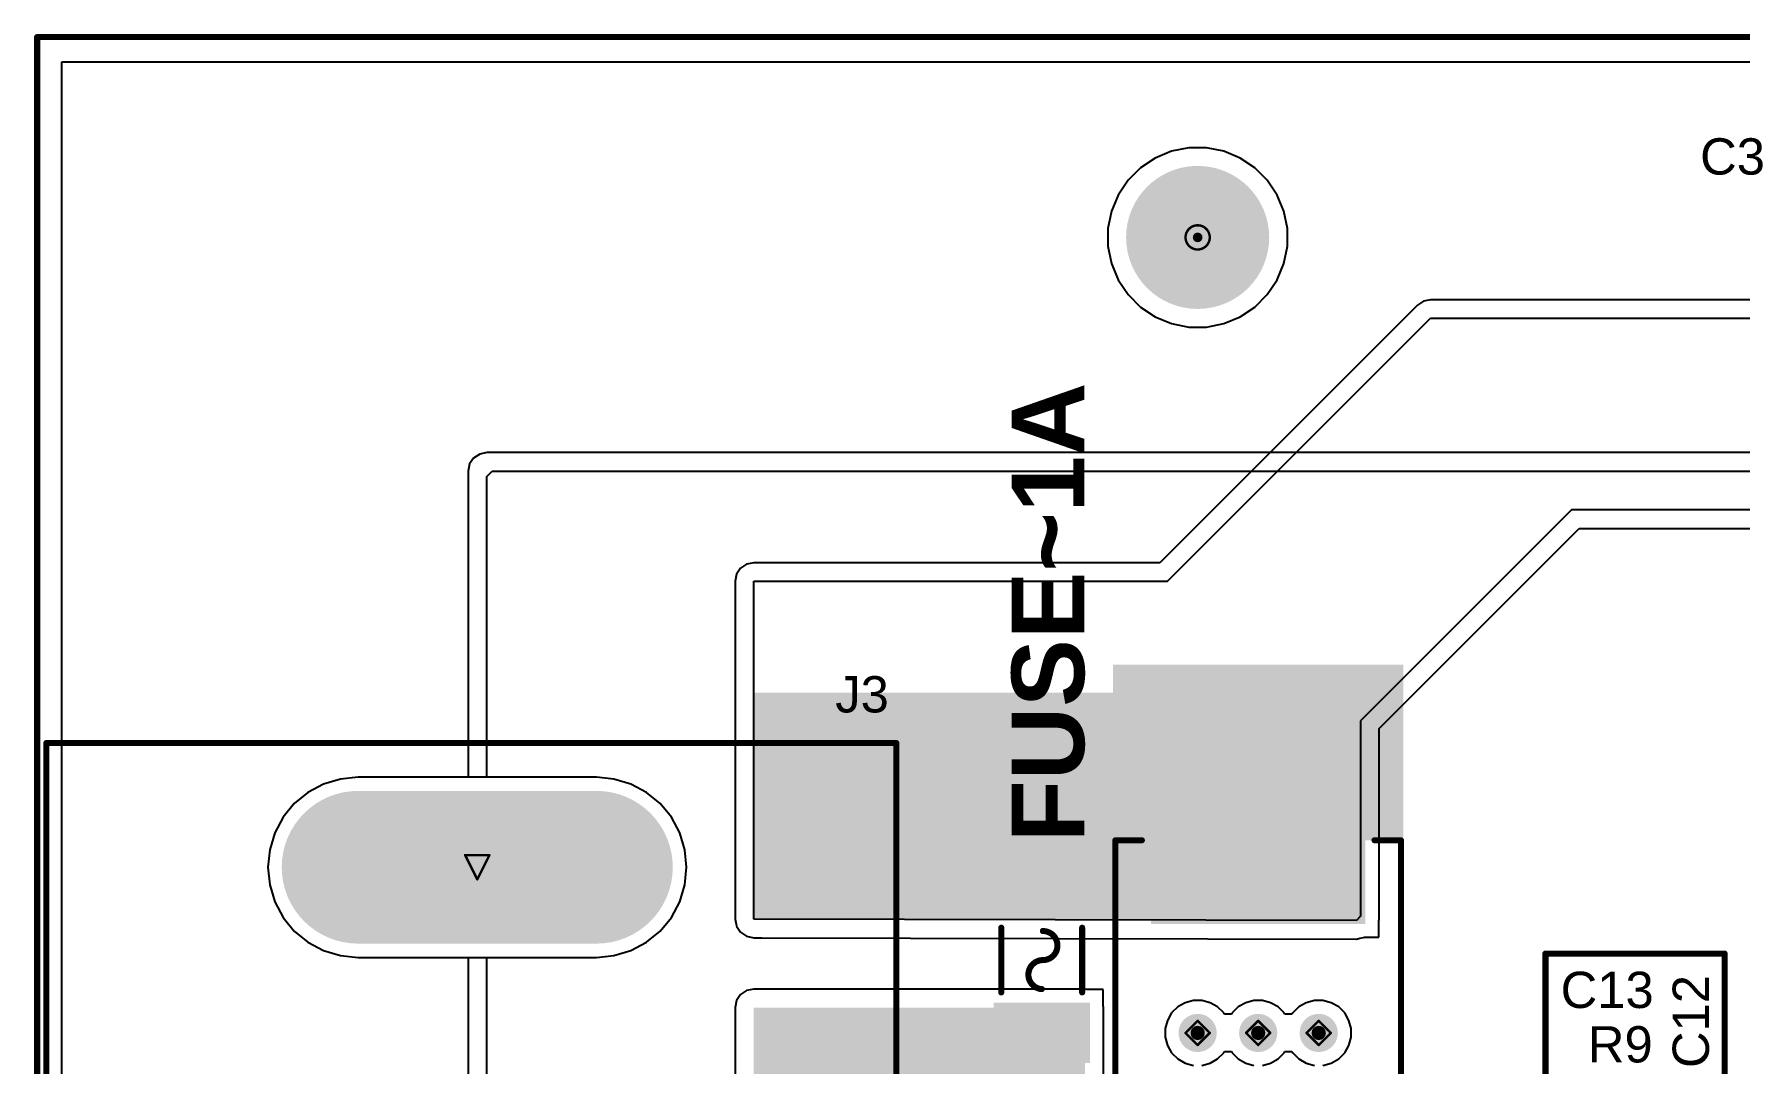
# Model space of a CAD drawing. Header units: inches. Extents: x -17.5 to 14.7, y -6.2 to 5.9.
# Drawn here: x -0.961 to 0.448, y 2.75 to 3.601 of the extents above; entities that cross this region are included whole.
import ezdxf

# ---------------------------------------------------------------- set-up
doc = ezdxf.new("R2010")
doc.units = ezdxf.units.IN
doc.header["$MEASUREMENT"] = 0
for name, color, linetype in [('Board Outline', 216, 'Continuous'), ('Bottom Layer', 5, 'Continuous'), ('Bottom Solder', 6, 'Continuous'), ('Drill Drawing', 1, 'Continuous'), ('Ground Layer', 76, 'Continuous'), ('Multi-Layer', 9, 'Continuous'), ('Pad Holes', 156, 'Continuous'), ('Power Layer', 16, 'Continuous'), ('Top Layer', 1, 'Continuous'), ('Top Overlay', 2, 'Continuous'), ('Top Paste', 8, 'Continuous'), ('Top Solder', 216, 'Continuous'), ('Via Holes', 16, 'Continuous')]:
    doc.layers.add(name, color=color, linetype=linetype)
doc.styles.add('Arial', font='', dxfattribs={"height": 0.2})
doc.styles.add('Arial_Bold', font='', dxfattribs={"height": 0.2})
doc.styles.get('Arial').set_extended_font_data('Arial')
doc.styles.get('Arial_Bold').set_extended_font_data('Arial', bold=True)

# ---------------------------------------------------------------- blocks, each defined once
blk = doc.blocks.new('F____1206__3216_M_______1')
at = {"layer": 'Top Layer'}
for points in [[(-0.081, 0.0358), (-0.0393, 0.0358), (-0.0393, -0.0358), (-0.081, -0.0358)], [(0.0393, 0.0358), (0.081, 0.0358), (0.081, -0.0358), (0.0393, -0.0358)]]:
    blk.add_hatch(color=1, dxfattribs=at).paths.add_polyline_path(points)
at = {"layer": 'Top Paste'}
for points in [[(-0.081, 0.0358), (-0.0393, 0.0358), (-0.0393, -0.0358), (-0.081, -0.0358)], [(0.0393, 0.0358), (0.081, 0.0358), (0.081, -0.0358), (0.0393, -0.0358)]]:
    blk.add_hatch(color=8, dxfattribs=at).paths.add_polyline_path(points)
at = {"layer": 'Top Solder'}
for points in [[(-0.085, 0.0398), (-0.0353, 0.0398), (-0.0353, -0.0398), (-0.085, -0.0398)], [(0.0353, 0.0398), (0.085, 0.0398), (0.085, -0.0398), (0.0353, -0.0398)]]:
    blk.add_hatch(color=216, dxfattribs=at).paths.add_polyline_path(points)
at = {"layer": 'Top Overlay'}
for points in [[(-0.0268, 0.0334, 0.005, 0.005, 0), (0.0268, 0.0334, 0.005, 0.005, 0)], [(-0.024, -0.0001, 0.005, 0.005, -0.962331), (0, -0.001, 0.005, 0.005, 0)], [(0.024, -0.001, 0.005, 0.005, -1), (0, -0.001, 0.005, 0.005, 0)], [(-0.0268, -0.0334, 0.005, 0.005, 0), (0.0268, -0.0334, 0.005, 0.005, 0)]]:
    blk.add_lwpolyline(points, format="xyseb", dxfattribs=at)
for points in [[(-0.028, 0.0334, 0.0025, 0.0025, 1), (-0.0255, 0.0334, 0.0025, 0.0025, 1)], [(0.0255, 0.0334, 0.0025, 0.0025, 1), (0.028, 0.0334, 0.0025, 0.0025, 1)], [(-0.0252, -0.0001, 0.0025, 0.0025, 1), (-0.0227, -0.0001, 0.0025, 0.0025, 1)], [(-0.0013, -0.001, 0.0025, 0.0025, 1), (0.0013, -0.001, 0.0025, 0.0025, 1)], [(-0.0013, -0.001, 0.0025, 0.0025, 1), (0.0013, -0.001, 0.0025, 0.0025, 1)], [(0.0227, -0.001, 0.0025, 0.0025, 1), (0.0253, -0.001, 0.0025, 0.0025, 1)], [(-0.028, -0.0334, 0.0025, 0.0025, 1), (-0.0255, -0.0334, 0.0025, 0.0025, 1)], [(0.0255, -0.0334, 0.0025, 0.0025, 1), (0.028, -0.0334, 0.0025, 0.0025, 1)]]:
    blk.add_lwpolyline(points, format="xyseb", close=True, dxfattribs=at)
blk = doc.blocks.new('DJ7391_1_5_2_8_10_144')
at = {"layer": 'Bottom Layer'}
h = blk.add_hatch(color=5, dxfattribs=at)
edge = h.paths.add_edge_path()
edge.add_arc((-1.1954, -0.2165), 0.0591, 180, 360)
edge.add_line((-1.1363, -0.2165), (-1.1363, -0.0197))
edge.add_arc((-1.1954, -0.0197), 0.0591, 0, 180)
edge.add_line((-1.2544, -0.0197), (-1.2544, -0.2165))
at = {"layer": 'Bottom Solder'}
h = blk.add_hatch(color=6, dxfattribs=at)
edge = h.paths.add_edge_path()
edge.add_arc((-1.1954, -0.2165), 0.0631, 180, 360)
edge.add_line((-1.1323, -0.2165), (-1.1323, -0.0197))
edge.add_arc((-1.1954, -0.0197), 0.0631, 0, 180)
edge.add_line((-1.2584, -0.0197), (-1.2584, -0.2165))
at = {"layer": 'Ground Layer'}
h = blk.add_hatch(color=76, dxfattribs=at)
edge = h.paths.add_edge_path()
edge.add_arc((-1.1954, -0.2165), 0.0591, 180, 360)
edge.add_line((-1.1363, -0.2165), (-1.1363, -0.0197))
edge.add_arc((-1.1954, -0.0197), 0.0591, 0, 180)
edge.add_line((-1.2544, -0.0197), (-1.2544, -0.2165))
at = {"layer": 'Multi-Layer'}
h = blk.add_hatch(color=9, dxfattribs=at)
edge = h.paths.add_edge_path()
edge.add_arc((-1.1954, -0.2165), 0.0591, 180, 360)
edge.add_line((-1.1363, -0.2165), (-1.1363, -0.0197))
edge.add_arc((-1.1954, -0.0197), 0.0591, 0, 180)
edge.add_line((-1.2544, -0.0197), (-1.2544, -0.2165))
at = {"layer": 'Pad Holes'}
h = blk.add_hatch(color=7, dxfattribs=at)
edge = h.paths.add_edge_path()
edge.add_arc((-1.1954, -0.2144), 0.0297, 180, 360)
edge.add_line((-1.1656, -0.2144), (-1.1656, -0.0219))
edge.add_arc((-1.1954, -0.0219), 0.0297, 0, 180)
edge.add_line((-1.2251, -0.0219), (-1.2251, -0.2144))
at = {"layer": 'Power Layer'}
h = blk.add_hatch(color=16, dxfattribs=at)
edge = h.paths.add_edge_path()
edge.add_arc((-1.1954, -0.2165), 0.0591, 180, 360)
edge.add_line((-1.1363, -0.2165), (-1.1363, -0.0197))
edge.add_arc((-1.1954, -0.0197), 0.0591, 0, 180)
edge.add_line((-1.2544, -0.0197), (-1.2544, -0.2165))
at = {"layer": 'Top Layer'}
h = blk.add_hatch(color=1, dxfattribs=at)
edge = h.paths.add_edge_path()
edge.add_arc((-1.1954, -0.2165), 0.0591, 180, 360)
edge.add_line((-1.1363, -0.2165), (-1.1363, -0.0197))
edge.add_arc((-1.1954, -0.0197), 0.0591, 0, 180)
edge.add_line((-1.2544, -0.0197), (-1.2544, -0.2165))
at = {"layer": 'Top Solder'}
h = blk.add_hatch(color=216, dxfattribs=at)
edge = h.paths.add_edge_path()
edge.add_arc((-1.1954, -0.2165), 0.0631, 180, 360)
edge.add_line((-1.1323, -0.2165), (-1.1323, -0.0197))
edge.add_arc((-1.1954, -0.0197), 0.0631, 0, 180)
edge.add_line((-1.2584, -0.0197), (-1.2584, -0.2165))
at = {"layer": 'Top Overlay'}
for points in [[(-1.298, -0.474, 0.005, 0.005, 0), (-1.298, 0.228, 0.005, 0.005, 0)], [(-0.983, 0.228, 0.005, 0.005, 0), (-1.298, 0.228, 0.005, 0.005, 0)], [(1.313, -0.474, 0.005, 0.005, 0), (-1.298, -0.474, 0.005, 0.005, 0)]]:
    blk.add_lwpolyline(points, format="xyseb", dxfattribs=at)
for points in [[(-1.2993, 0.228, 0.0025, 0.0025, 1), (-1.2968, 0.228, 0.0025, 0.0025, 1)], [(-1.2993, 0.228, 0.0025, 0.0025, 1), (-1.2968, 0.228, 0.0025, 0.0025, 1)], [(-1.2993, -0.474, 0.0025, 0.0025, 1), (-1.2968, -0.474, 0.0025, 0.0025, 1)], [(-1.2993, -0.474, 0.0025, 0.0025, 1), (-1.2968, -0.474, 0.0025, 0.0025, 1)]]:
    blk.add_lwpolyline(points, format="xyseb", close=True, dxfattribs=at)
blk = doc.blocks.new('SMC_161')
at = {"layer": 'Top Layer'}
for points in [[(-0.2362, 0.0846), (-0.0748, 0.0846), (-0.0748, -0.0846), (-0.2362, -0.0846)], [(0.0748, 0.0846), (0.2362, 0.0846), (0.2362, -0.0846), (0.0748, -0.0846)]]:
    blk.add_hatch(color=1, dxfattribs=at).paths.add_polyline_path(points)
at = {"layer": 'Top Overlay'}
for points in [[(-0.285, 0.088), (-0.14, 0.088), (-0.14, 0.12), (-0.285, 0.12)], [(-0.285, -0.089), (-0.24, -0.089), (-0.24, 0.089), (-0.285, 0.089)], [(-0.285, -0.12), (-0.14, -0.12), (-0.14, -0.088), (-0.285, -0.088)]]:
    blk.add_hatch(color=2, dxfattribs=at).paths.add_polyline_path(points)
at = {"layer": 'Top Paste'}
for points in [[(-0.2362, 0.0846), (-0.0748, 0.0846), (-0.0748, -0.0846), (-0.2362, -0.0846)], [(0.0748, 0.0846), (0.2362, 0.0846), (0.2362, -0.0846), (0.0748, -0.0846)]]:
    blk.add_hatch(color=8, dxfattribs=at).paths.add_polyline_path(points)
at = {"layer": 'Top Solder'}
for points in [[(-0.2402, 0.0886), (-0.0708, 0.0886), (-0.0708, -0.0886), (-0.2402, -0.0886)], [(0.0708, 0.0886), (0.2402, 0.0886), (0.2402, -0.0886), (0.0708, -0.0886)]]:
    blk.add_hatch(color=216, dxfattribs=at).paths.add_polyline_path(points)
at = {"layer": 'Top Overlay'}
for points in [[(0.141, 0.118, 0.005, 0.005, 0), (-0.14, 0.118, 0.005, 0.005, 0)], [(-0.14, 0.096, 0.005, 0.005, 0), (-0.14, 0.118, 0.005, 0.005, 0)], [(0.141, 0.096, 0.005, 0.005, 0), (0.141, 0.118, 0.005, 0.005, 0)], [(-0.14, -0.118, 0.005, 0.005, 0), (-0.14, -0.096, 0.005, 0.005, 0)], [(0.141, -0.118, 0.005, 0.005, 0), (0.141, -0.096, 0.005, 0.005, 0)], [(0.141, -0.118, 0.005, 0.005, 0), (-0.14, -0.118, 0.005, 0.005, 0)]]:
    blk.add_lwpolyline(points, format="xyseb", dxfattribs=at)
for points in [[(-0.1412, 0.118, 0.0025, 0.0025, 1), (-0.1388, 0.118, 0.0025, 0.0025, 1)], [(-0.1412, 0.118, 0.0025, 0.0025, 1), (-0.1388, 0.118, 0.0025, 0.0025, 1)], [(0.1398, 0.118, 0.0025, 0.0025, 1), (0.1422, 0.118, 0.0025, 0.0025, 1)], [(0.1398, 0.118, 0.0025, 0.0025, 1), (0.1422, 0.118, 0.0025, 0.0025, 1)], [(-0.1412, 0.096, 0.0025, 0.0025, 1), (-0.1388, 0.096, 0.0025, 0.0025, 1)], [(0.1398, 0.096, 0.0025, 0.0025, 1), (0.1422, 0.096, 0.0025, 0.0025, 1)], [(-0.1412, -0.096, 0.0025, 0.0025, 1), (-0.1388, -0.096, 0.0025, 0.0025, 1)], [(0.1398, -0.096, 0.0025, 0.0025, 1), (0.1422, -0.096, 0.0025, 0.0025, 1)], [(-0.1412, -0.118, 0.0025, 0.0025, 1), (-0.1388, -0.118, 0.0025, 0.0025, 1)], [(-0.1412, -0.118, 0.0025, 0.0025, 1), (-0.1388, -0.118, 0.0025, 0.0025, 1)], [(0.1398, -0.118, 0.0025, 0.0025, 1), (0.1422, -0.118, 0.0025, 0.0025, 1)], [(0.1398, -0.118, 0.0025, 0.0025, 1), (0.1422, -0.118, 0.0025, 0.0025, 1)]]:
    blk.add_lwpolyline(points, format="xyseb", close=True, dxfattribs=at)

msp = doc.modelspace()

# ---------------------------------------------------------------- hatches: boundary and pattern name
at = {"layer": 'Bottom Layer'}
h = msp.add_hatch(color=5, dxfattribs=at)
edge = h.paths.add_edge_path()
edge.add_arc((0, 2.7758), 0.0118, 0, 360)
h = msp.add_hatch(color=5, dxfattribs=at)
edge = h.paths.add_edge_path()
edge.add_arc((0.05, 2.7758), 0.0118, 0, 360)
h = msp.add_hatch(color=5, dxfattribs=at)
edge = h.paths.add_edge_path()
edge.add_arc((0.1, 2.7758), 0.0118, 0, 360)
at = {"layer": 'Bottom Solder'}
h = msp.add_hatch(color=6, dxfattribs=at)
edge = h.paths.add_edge_path()
edge.add_arc((0, 3.4331), 0.004, 0, 360)
h = msp.add_hatch(color=6, dxfattribs=at)
edge = h.paths.add_edge_path()
edge.add_arc((0, 2.7758), 0.0158, 0, 360)
h = msp.add_hatch(color=6, dxfattribs=at)
edge = h.paths.add_edge_path()
edge.add_arc((0.05, 2.7758), 0.0158, 0, 360)
h = msp.add_hatch(color=6, dxfattribs=at)
edge = h.paths.add_edge_path()
edge.add_arc((0.1, 2.7758), 0.0158, 0, 360)
at = {"layer": 'Ground Layer'}
h = msp.add_hatch(color=76, dxfattribs=at)
edge = h.paths.add_edge_path()
edge.add_arc((0, 2.7758), 0.0118, 0, 360)
h = msp.add_hatch(color=76, dxfattribs=at)
edge = h.paths.add_edge_path()
edge.add_arc((0.05, 2.7758), 0.0118, 0, 360)
h = msp.add_hatch(color=76, dxfattribs=at)
edge = h.paths.add_edge_path()
edge.add_arc((0.1, 2.7758), 0.0118, 0, 360)
at = {"layer": 'Pad Holes'}
h = msp.add_hatch(color=7, dxfattribs=at)
edge = h.paths.add_edge_path()
edge.add_arc((0, 3.4331), 0.0591, 0, 360)
at = {"layer": 'Power Layer'}
h = msp.add_hatch(color=16, dxfattribs=at)
edge = h.paths.add_edge_path()
edge.add_arc((0, 2.7758), 0.0118, 0, 360)
h = msp.add_hatch(color=16, dxfattribs=at)
edge = h.paths.add_edge_path()
edge.add_arc((0.05, 2.7758), 0.0118, 0, 360)
h = msp.add_hatch(color=16, dxfattribs=at)
edge = h.paths.add_edge_path()
edge.add_arc((0.1, 2.7758), 0.0118, 0, 360)
at = {"layer": 'Top Layer'}
for points in [[(-0.3667, 2.8698), (0.1346, 2.8698), (0.1346, 3.057), (-0.3667, 3.057)], [(-0.3667, 2.5588), (-0.093, 2.5588), (-0.093, 2.7967), (-0.3667, 2.7967)], [(-0.3667, 2.3495), (-0.093, 2.3495), (-0.093, 2.7967), (-0.3667, 2.7967)]]:
    msp.add_hatch(color=1, dxfattribs=at).paths.add_polyline_path(points)
h = msp.add_hatch(color=1, dxfattribs=at)
edge = h.paths.add_edge_path()
edge.add_arc((0, 2.7758), 0.0118, 0, 360)
h = msp.add_hatch(color=1, dxfattribs=at)
edge = h.paths.add_edge_path()
edge.add_arc((0.05, 2.7758), 0.0118, 0, 360)
h = msp.add_hatch(color=1, dxfattribs=at)
edge = h.paths.add_edge_path()
edge.add_arc((0.1, 2.7758), 0.0118, 0, 360)
at = {"layer": 'Top Solder'}
h = msp.add_hatch(color=216, dxfattribs=at)
edge = h.paths.add_edge_path()
edge.add_arc((0, 3.4331), 0.004, 0, 360)
h = msp.add_hatch(color=216, dxfattribs=at)
edge = h.paths.add_edge_path()
edge.add_arc((0, 2.7758), 0.0158, 0, 360)
h = msp.add_hatch(color=216, dxfattribs=at)
edge = h.paths.add_edge_path()
edge.add_arc((0.05, 2.7758), 0.0158, 0, 360)
h = msp.add_hatch(color=216, dxfattribs=at)
edge = h.paths.add_edge_path()
edge.add_arc((0.1, 2.7758), 0.0158, 0, 360)
at = {"layer": 'Via Holes'}
h = msp.add_hatch(color=7, dxfattribs=at)
edge = h.paths.add_edge_path()
edge.add_arc((0, 2.7758), 0.00591, 0, 360)
h = msp.add_hatch(color=7, dxfattribs=at)
edge = h.paths.add_edge_path()
edge.add_arc((0.05, 2.7758), 0.00591, 0, 360)
h = msp.add_hatch(color=7, dxfattribs=at)
edge = h.paths.add_edge_path()
edge.add_arc((0.1, 2.7758), 0.00591, 0, 360)

# ---------------------------------------------------------------- linework, layer by layer
at = {"layer": 'Board Outline'}
for points in [[(-0.9585, 3.5986, 0.005, 0.005, 0), (3.569, 3.5986, 0.005, 0.005, 0)], [(-0.9585, -0.181, 0.005, 0.005, 0), (-0.9585, 3.5986, 0.005, 0.005, 0)]]:
    msp.add_lwpolyline(points, format="xyseb", dxfattribs=at)
msp.add_lwpolyline([(-0.9598, 3.5986, 0.0025, 0.0025, 1), (-0.9573, 3.5986, 0.0025, 0.0025, 1)], format="xyseb", close=True, dxfattribs=at)
msp.add_lwpolyline([(-0.9598, 3.5986, 0.0025, 0.0025, 1), (-0.9573, 3.5986, 0.0025, 0.0025, 1)], format="xyseb", close=True, dxfattribs=at)
at = {"layer": 'Bottom Layer'}
for p, q in [((-0.9381, 2.5157), (-0.9381, 3.5782)), ((-0.9381, 3.5782), (3.5487, 3.5782)), ((-0.0351, 3.4987), (-0.0472, 3.4906)), ((-0.0216, 3.5043), (-0.0351, 3.4987)), ((-0.0073, 3.5071), (-0.0216, 3.5043)), ((0.0073, 3.5071), (-0.0073, 3.5071)), ((0.0216, 3.5043), (0.0073, 3.5071)), ((0.0351, 3.4987), (0.0216, 3.5043)), ((0.0472, 3.4906), (0.0351, 3.4987)), ((-0.0575, 3.4803), (-0.0656, 3.4681)), ((-0.0472, 3.4906), (-0.0575, 3.4803)), ((0.0575, 3.4803), (0.0472, 3.4906)), ((0.0656, 3.4681), (0.0575, 3.4803)), ((-0.0656, 3.4681), (-0.0712, 3.4547)), ((0.0712, 3.4547), (0.0656, 3.4681)), ((-0.0712, 3.4547), (-0.0741, 3.4404)), ((0.0741, 3.4404), (0.0712, 3.4547)), ((-0.0741, 3.4404), (-0.0741, 3.4258)), ((0.0741, 3.4258), (0.0741, 3.4404)), ((-0.0741, 3.4258), (-0.0712, 3.4115)), ((0.0712, 3.4115), (0.0741, 3.4258)), ((-0.0712, 3.4115), (-0.0656, 3.398)), ((0.0656, 3.398), (0.0712, 3.4115)), ((-0.0656, 3.398), (-0.0575, 3.3859)), ((0.0575, 3.3859), (0.0656, 3.398)), ((-0.0575, 3.3859), (-0.0472, 3.3755)), ((0.0472, 3.3755), (0.0575, 3.3859)), ((-0.0472, 3.3755), (-0.0351, 3.3674)), ((-0.0351, 3.3674), (-0.0216, 3.3619)), ((0.0216, 3.3619), (0.0351, 3.3674)), ((0.0351, 3.3674), (0.0472, 3.3755)), ((-0.0216, 3.3619), (-0.0073, 3.359)), ((-0.0073, 3.359), (0.0073, 3.359)), ((0.0073, 3.359), (0.0216, 3.3619)), ((-0.6934, 2.9871), (-0.708, 2.9856)), ((-0.4966, 2.9871), (-0.6934, 2.9871)), ((-0.4821, 2.9856), (-0.4966, 2.9871)), ((-0.7348, 2.9745), (-0.7461, 2.9653)), ((-0.7219, 2.9814), (-0.7348, 2.9745)), ((-0.708, 2.9856), (-0.7219, 2.9814)), ((-0.4681, 2.9814), (-0.4821, 2.9856)), ((-0.4553, 2.9745), (-0.4681, 2.9814)), ((-0.444, 2.9653), (-0.4553, 2.9745)), ((-0.7461, 2.9653), (-0.7553, 2.954)), ((-0.4347, 2.954), (-0.444, 2.9653)), ((-0.7553, 2.954), (-0.7622, 2.9411)), ((-0.4278, 2.9411), (-0.4347, 2.954)), ((-0.7622, 2.9411), (-0.7664, 2.9272)), ((-0.4236, 2.9272), (-0.4278, 2.9411)), ((-0.7664, 2.9272), (-0.7679, 2.9127)), ((-0.4222, 2.9127), (-0.4236, 2.9272)), ((-0.7679, 2.9127), (-0.7664, 2.8981)), ((-0.4236, 2.8981), (-0.4222, 2.9127)), ((-0.7664, 2.8981), (-0.7622, 2.8842)), ((-0.4278, 2.8842), (-0.4236, 2.8981)), ((-0.7622, 2.8842), (-0.7553, 2.8713)), ((-0.4347, 2.8713), (-0.4278, 2.8842)), ((-0.7553, 2.8713), (-0.7461, 2.86)), ((-0.7461, 2.86), (-0.7348, 2.8508)), ((-0.4553, 2.8508), (-0.444, 2.86)), ((-0.444, 2.86), (-0.4347, 2.8713)), ((-0.7348, 2.8508), (-0.7219, 2.8439)), ((-0.4681, 2.8439), (-0.4553, 2.8508)), ((-0.7219, 2.8439), (-0.708, 2.8397)), ((-0.708, 2.8397), (-0.6934, 2.8382)), ((-0.6934, 2.8382), (-0.4966, 2.8382)), ((-0.4966, 2.8382), (-0.4821, 2.8397)), ((-0.4821, 2.8397), (-0.4681, 2.8439))]:
    msp.add_line(p, q, dxfattribs=at)
at = {"layer": 'Drill Drawing'}
for points in [[(0.01, 3.4331, 0.002, 0.002, 1), (-0.01, 3.4331, 0.002, 0.002, 1)], [(-0.0105, 3.4331, 0.001, 0.001, 1), (-0.0095, 3.4331, 0.001, 0.001, 1)], [(0.0095, 3.4331, 0.001, 0.001, 1), (0.0105, 3.4331, 0.001, 0.001, 1)], [(-0.6055, 2.9227, 0.001, 0.001, 1), (-0.6045, 2.9227, 0.001, 0.001, 1)], [(-0.6055, 2.9227, 0.001, 0.001, 1), (-0.6045, 2.9227, 0.001, 0.001, 1)], [(-0.5855, 2.9227, 0.001, 0.001, 1), (-0.5845, 2.9227, 0.001, 0.001, 1)], [(-0.5855, 2.9227, 0.001, 0.001, 1), (-0.5845, 2.9227, 0.001, 0.001, 1)], [(-0.5955, 2.9027, 0.001, 0.001, 1), (-0.5945, 2.9027, 0.001, 0.001, 1)], [(-0.5955, 2.9027, 0.001, 0.001, 1), (-0.5945, 2.9027, 0.001, 0.001, 1)], [(-0.0105, 2.7758, 0.001, 0.001, 1), (-0.0095, 2.7758, 0.001, 0.001, 1)], [(-0.0105, 2.7758, 0.001, 0.001, 1), (-0.0095, 2.7758, 0.001, 0.001, 1)], [(-0.0005, 2.7858, 0.001, 0.001, 1), (0.0005, 2.7858, 0.001, 0.001, 1)], [(-0.0005, 2.7858, 0.001, 0.001, 1), (0.0005, 2.7858, 0.001, 0.001, 1)], [(0.0095, 2.7758, 0.001, 0.001, 1), (0.0105, 2.7758, 0.001, 0.001, 1)], [(0.0095, 2.7758, 0.001, 0.001, 1), (0.0105, 2.7758, 0.001, 0.001, 1)], [(0.0395, 2.7758, 0.001, 0.001, 1), (0.0405, 2.7758, 0.001, 0.001, 1)], [(0.0395, 2.7758, 0.001, 0.001, 1), (0.0405, 2.7758, 0.001, 0.001, 1)], [(0.0495, 2.7858, 0.001, 0.001, 1), (0.0505, 2.7858, 0.001, 0.001, 1)], [(0.0495, 2.7858, 0.001, 0.001, 1), (0.0505, 2.7858, 0.001, 0.001, 1)], [(0.0595, 2.7758, 0.001, 0.001, 1), (0.0605, 2.7758, 0.001, 0.001, 1)], [(0.0595, 2.7758, 0.001, 0.001, 1), (0.0605, 2.7758, 0.001, 0.001, 1)], [(0.0895, 2.7758, 0.001, 0.001, 1), (0.0905, 2.7758, 0.001, 0.001, 1)], [(0.0895, 2.7758, 0.001, 0.001, 1), (0.0905, 2.7758, 0.001, 0.001, 1)], [(0.0995, 2.7858, 0.001, 0.001, 1), (0.1005, 2.7858, 0.001, 0.001, 1)], [(0.0995, 2.7858, 0.001, 0.001, 1), (0.1005, 2.7858, 0.001, 0.001, 1)], [(0.1095, 2.7758, 0.001, 0.001, 1), (0.1105, 2.7758, 0.001, 0.001, 1)], [(0.1095, 2.7758, 0.001, 0.001, 1), (0.1105, 2.7758, 0.001, 0.001, 1)], [(-0.0005, 2.7658, 0.001, 0.001, 1), (0.0005, 2.7658, 0.001, 0.001, 1)], [(-0.0005, 2.7658, 0.001, 0.001, 1), (0.0005, 2.7658, 0.001, 0.001, 1)], [(0.0495, 2.7658, 0.001, 0.001, 1), (0.0505, 2.7658, 0.001, 0.001, 1)], [(0.0495, 2.7658, 0.001, 0.001, 1), (0.0505, 2.7658, 0.001, 0.001, 1)], [(0.0995, 2.7658, 0.001, 0.001, 1), (0.1005, 2.7658, 0.001, 0.001, 1)], [(0.0995, 2.7658, 0.001, 0.001, 1), (0.1005, 2.7658, 0.001, 0.001, 1)]]:
    msp.add_lwpolyline(points, format="xyseb", close=True, dxfattribs=at)
for points in [[(-0.605, 2.9227, 0.002, 0.002, 0), (-0.585, 2.9227, 0.002, 0.002, 0)], [(-0.605, 2.9227, 0.002, 0.002, 0), (-0.595, 2.9027, 0.002, 0.002, 0)], [(-0.595, 2.9027, 0.002, 0.002, 0), (-0.585, 2.9227, 0.002, 0.002, 0)], [(-0.01, 2.7758, 0.002, 0.002, 0), (0, 2.7858, 0.002, 0.002, 0)], [(-0.01, 2.7758, 0.002, 0.002, 0), (0, 2.7658, 0.002, 0.002, 0)], [(0, 2.7858, 0.002, 0.002, 0), (0.01, 2.7758, 0.002, 0.002, 0)], [(0, 2.7658, 0.002, 0.002, 0), (0.01, 2.7758, 0.002, 0.002, 0)], [(0.04, 2.7758, 0.002, 0.002, 0), (0.05, 2.7858, 0.002, 0.002, 0)], [(0.04, 2.7758, 0.002, 0.002, 0), (0.05, 2.7658, 0.002, 0.002, 0)], [(0.05, 2.7858, 0.002, 0.002, 0), (0.06, 2.7758, 0.002, 0.002, 0)], [(0.05, 2.7658, 0.002, 0.002, 0), (0.06, 2.7758, 0.002, 0.002, 0)], [(0.09, 2.7758, 0.002, 0.002, 0), (0.1, 2.7858, 0.002, 0.002, 0)], [(0.09, 2.7758, 0.002, 0.002, 0), (0.1, 2.7658, 0.002, 0.002, 0)], [(0.1, 2.7858, 0.002, 0.002, 0), (0.11, 2.7758, 0.002, 0.002, 0)], [(0.1, 2.7658, 0.002, 0.002, 0), (0.11, 2.7758, 0.002, 0.002, 0)]]:
    msp.add_lwpolyline(points, format="xyseb", dxfattribs=at)
at = {"layer": 'Ground Layer'}
for p, q in [((-0.9381, -0.1606), (-0.9381, 3.5782)), ((-0.9381, 3.5782), (3.5487, 3.5782)), ((-0.0351, 3.4987), (-0.0472, 3.4906)), ((-0.0216, 3.5043), (-0.0351, 3.4987)), ((-0.0073, 3.5071), (-0.0216, 3.5043)), ((0.0073, 3.5071), (-0.0073, 3.5071)), ((0.0216, 3.5043), (0.0073, 3.5071)), ((0.0351, 3.4987), (0.0216, 3.5043)), ((0.0472, 3.4906), (0.0351, 3.4987)), ((-0.0575, 3.4803), (-0.0656, 3.4681)), ((-0.0472, 3.4906), (-0.0575, 3.4803)), ((0.0575, 3.4803), (0.0472, 3.4906)), ((0.0656, 3.4681), (0.0575, 3.4803)), ((-0.0656, 3.4681), (-0.0712, 3.4547)), ((0.0712, 3.4547), (0.0656, 3.4681)), ((-0.0712, 3.4547), (-0.0741, 3.4404)), ((0.0741, 3.4404), (0.0712, 3.4547)), ((-0.0741, 3.4404), (-0.0741, 3.4258)), ((0.0741, 3.4258), (0.0741, 3.4404)), ((-0.0741, 3.4258), (-0.0712, 3.4115)), ((0.0712, 3.4115), (0.0741, 3.4258)), ((-0.0712, 3.4115), (-0.0656, 3.398)), ((0.0656, 3.398), (0.0712, 3.4115)), ((-0.0656, 3.398), (-0.0575, 3.3859)), ((0.0575, 3.3859), (0.0656, 3.398)), ((-0.0575, 3.3859), (-0.0472, 3.3755)), ((0.0472, 3.3755), (0.0575, 3.3859)), ((-0.0472, 3.3755), (-0.0351, 3.3674)), ((-0.0351, 3.3674), (-0.0216, 3.3619)), ((0.0216, 3.3619), (0.0351, 3.3674)), ((0.0351, 3.3674), (0.0472, 3.3755)), ((-0.0216, 3.3619), (-0.0073, 3.359)), ((-0.0073, 3.359), (0.0073, 3.359)), ((0.0073, 3.359), (0.0216, 3.3619)), ((-0.6934, 2.9871), (-0.708, 2.9856)), ((-0.4966, 2.9871), (-0.6934, 2.9871)), ((-0.4821, 2.9856), (-0.4966, 2.9871)), ((-0.7348, 2.9745), (-0.7461, 2.9653)), ((-0.7219, 2.9814), (-0.7348, 2.9745)), ((-0.708, 2.9856), (-0.7219, 2.9814)), ((-0.4681, 2.9814), (-0.4821, 2.9856)), ((-0.4553, 2.9745), (-0.4681, 2.9814)), ((-0.444, 2.9653), (-0.4553, 2.9745)), ((-0.7461, 2.9653), (-0.7553, 2.954)), ((-0.4347, 2.954), (-0.444, 2.9653)), ((-0.7553, 2.954), (-0.7622, 2.9411)), ((-0.4278, 2.9411), (-0.4347, 2.954)), ((-0.7622, 2.9411), (-0.7664, 2.9272)), ((-0.4236, 2.9272), (-0.4278, 2.9411)), ((-0.7664, 2.9272), (-0.7679, 2.9127)), ((-0.4222, 2.9127), (-0.4236, 2.9272)), ((-0.7679, 2.9127), (-0.7664, 2.8981)), ((-0.4236, 2.8981), (-0.4222, 2.9127)), ((-0.7664, 2.8981), (-0.7622, 2.8842)), ((-0.4278, 2.8842), (-0.4236, 2.8981)), ((-0.7622, 2.8842), (-0.7553, 2.8713)), ((-0.4347, 2.8713), (-0.4278, 2.8842)), ((-0.7553, 2.8713), (-0.7461, 2.86)), ((-0.7461, 2.86), (-0.7348, 2.8508)), ((-0.4553, 2.8508), (-0.444, 2.86)), ((-0.444, 2.86), (-0.4347, 2.8713)), ((-0.7348, 2.8508), (-0.7219, 2.8439)), ((-0.4681, 2.8439), (-0.4553, 2.8508)), ((-0.7219, 2.8439), (-0.708, 2.8397)), ((-0.708, 2.8397), (-0.6934, 2.8382)), ((-0.6934, 2.8382), (-0.4966, 2.8382)), ((-0.4966, 2.8382), (-0.4821, 2.8397)), ((-0.4821, 2.8397), (-0.4681, 2.8439))]:
    msp.add_line(p, q, dxfattribs=at)
at = {"layer": 'Power Layer'}
for p, q in [((-0.9381, -0.1606), (-0.9381, 3.5782)), ((-0.9381, 3.5782), (3.1, 3.5782)), ((-0.0351, 3.4987), (-0.0472, 3.4906)), ((-0.0216, 3.5043), (-0.0351, 3.4987)), ((-0.0073, 3.5071), (-0.0216, 3.5043)), ((0.0073, 3.5071), (-0.0073, 3.5071)), ((0.0216, 3.5043), (0.0073, 3.5071)), ((0.0351, 3.4987), (0.0216, 3.5043)), ((0.0472, 3.4906), (0.0351, 3.4987)), ((-0.0575, 3.4803), (-0.0656, 3.4681)), ((-0.0472, 3.4906), (-0.0575, 3.4803)), ((0.0575, 3.4803), (0.0472, 3.4906)), ((0.0656, 3.4681), (0.0575, 3.4803)), ((-0.0656, 3.4681), (-0.0712, 3.4547)), ((0.0712, 3.4547), (0.0656, 3.4681)), ((-0.0712, 3.4547), (-0.0741, 3.4404)), ((0.0741, 3.4404), (0.0712, 3.4547)), ((-0.0741, 3.4404), (-0.0741, 3.4258)), ((0.0741, 3.4258), (0.0741, 3.4404)), ((-0.0741, 3.4258), (-0.0712, 3.4115)), ((0.0712, 3.4115), (0.0741, 3.4258)), ((-0.0712, 3.4115), (-0.0656, 3.398)), ((0.0656, 3.398), (0.0712, 3.4115)), ((-0.0656, 3.398), (-0.0575, 3.3859)), ((0.0575, 3.3859), (0.0656, 3.398)), ((-0.0575, 3.3859), (-0.0472, 3.3755)), ((0.0472, 3.3755), (0.0575, 3.3859)), ((-0.0472, 3.3755), (-0.0351, 3.3674)), ((-0.0351, 3.3674), (-0.0216, 3.3619)), ((0.0216, 3.3619), (0.0351, 3.3674)), ((0.0351, 3.3674), (0.0472, 3.3755)), ((-0.0216, 3.3619), (-0.0073, 3.359)), ((-0.0073, 3.359), (0.0073, 3.359)), ((0.0073, 3.359), (0.0216, 3.3619)), ((-0.5871, 3.2553), (-0.593, 3.2541)), ((1.3545, 3.2553), (-0.5871, 3.2553)), ((-0.6013, 3.2459), (-0.6024, 3.24)), ((-0.598, 3.2508), (-0.6013, 3.2459)), ((-0.593, 3.2541), (-0.598, 3.2508)), ((-0.6024, 3.24), (-0.6024, 2.9871)), ((-0.5871, 3.2356), (-0.5828, 3.24)), ((-0.5871, 2.9871), (-0.5871, 3.2356)), ((-0.5828, 3.24), (1.3493, 3.24)), ((-0.6934, 2.9871), (-0.708, 2.9856)), ((-0.6024, 2.9871), (-0.6934, 2.9871)), ((-0.4966, 2.9871), (-0.5871, 2.9871)), ((-0.4821, 2.9856), (-0.4966, 2.9871)), ((-0.7348, 2.9745), (-0.7461, 2.9653)), ((-0.7219, 2.9814), (-0.7348, 2.9745)), ((-0.708, 2.9856), (-0.7219, 2.9814)), ((-0.4681, 2.9814), (-0.4821, 2.9856)), ((-0.4553, 2.9745), (-0.4681, 2.9814)), ((-0.444, 2.9653), (-0.4553, 2.9745)), ((-0.7461, 2.9653), (-0.7553, 2.954)), ((-0.4347, 2.954), (-0.444, 2.9653)), ((-0.7553, 2.954), (-0.7622, 2.9411)), ((-0.4278, 2.9411), (-0.4347, 2.954)), ((-0.7622, 2.9411), (-0.7664, 2.9272)), ((-0.4236, 2.9272), (-0.4278, 2.9411)), ((-0.7664, 2.9272), (-0.7679, 2.9127)), ((-0.4222, 2.9127), (-0.4236, 2.9272)), ((-0.7679, 2.9127), (-0.7664, 2.8981)), ((-0.4236, 2.8981), (-0.4222, 2.9127)), ((-0.7664, 2.8981), (-0.7622, 2.8842)), ((-0.4278, 2.8842), (-0.4236, 2.8981)), ((-0.7622, 2.8842), (-0.7553, 2.8713)), ((-0.4347, 2.8713), (-0.4278, 2.8842)), ((-0.7553, 2.8713), (-0.7461, 2.86)), ((-0.7461, 2.86), (-0.7348, 2.8508)), ((-0.4553, 2.8508), (-0.444, 2.86)), ((-0.444, 2.86), (-0.4347, 2.8713)), ((-0.7348, 2.8508), (-0.7219, 2.8439)), ((-0.4681, 2.8439), (-0.4553, 2.8508)), ((-0.7219, 2.8439), (-0.708, 2.8397)), ((-0.708, 2.8397), (-0.6934, 2.8382)), ((-0.6934, 2.8382), (-0.6024, 2.8382)), ((-0.6024, 2.8382), (-0.6024, 2.6453)), ((-0.5871, 2.6453), (-0.5871, 2.8382)), ((-0.5871, 2.8382), (-0.4966, 2.8382)), ((-0.4966, 2.8382), (-0.4821, 2.8397)), ((-0.4821, 2.8397), (-0.4681, 2.8439)), ((-0.0215, 2.7923), (-0.025, 2.7862)), ((-0.0165, 2.7973), (-0.0215, 2.7923)), ((-0.0103, 2.8008), (-0.0165, 2.7973)), ((-0.0035, 2.8027), (-0.0103, 2.8008)), ((0.0035, 2.8027), (-0.0035, 2.8027)), ((0.0103, 2.8008), (0.0035, 2.8027)), ((0.0165, 2.7973), (0.0103, 2.8008)), ((0.0215, 2.7923), (0.0165, 2.7973)), ((0.0221, 2.7912), (0.0215, 2.7923)), ((0.0279, 2.7912), (0.0221, 2.7912)), ((0.0285, 2.7923), (0.0279, 2.7912)), ((0.0335, 2.7973), (0.0285, 2.7923)), ((0.0397, 2.8008), (0.0335, 2.7973)), ((0.0465, 2.8027), (0.0397, 2.8008)), ((0.0535, 2.8027), (0.0465, 2.8027)), ((0.0603, 2.8008), (0.0535, 2.8027)), ((0.0665, 2.7973), (0.0603, 2.8008)), ((0.0715, 2.7923), (0.0665, 2.7973)), ((0.0721, 2.7912), (0.0715, 2.7923)), ((0.0779, 2.7912), (0.0721, 2.7912)), ((0.0785, 2.7923), (0.0779, 2.7912)), ((0.0835, 2.7973), (0.0785, 2.7923)), ((0.0897, 2.8008), (0.0835, 2.7973)), ((0.0965, 2.8027), (0.0897, 2.8008)), ((0.1035, 2.8027), (0.0965, 2.8027)), ((0.1103, 2.8008), (0.1035, 2.8027)), ((0.1165, 2.7973), (0.1103, 2.8008)), ((0.1215, 2.7923), (0.1165, 2.7973)), ((0.125, 2.7862), (0.1215, 2.7923)), ((-0.025, 2.7862), (-0.0268, 2.7794)), ((-0.0268, 2.7794), (-0.0268, 2.7723)), ((0.1268, 2.7794), (0.125, 2.7862)), ((0.1268, 2.7723), (0.1268, 2.7794)), ((-0.0268, 2.7723), (-0.025, 2.7655)), ((-0.025, 2.7655), (-0.0215, 2.7594)), ((0.1215, 2.7594), (0.125, 2.7655)), ((0.125, 2.7655), (0.1268, 2.7723)), ((-0.0215, 2.7594), (-0.0165, 2.7544)), ((-0.0165, 2.7544), (-0.0103, 2.7509)), ((-0.0103, 2.7509), (-0.0035, 2.749)), ((0.0035, 2.749), (0.0103, 2.7509)), ((0.0103, 2.7509), (0.0165, 2.7544)), ((0.0165, 2.7544), (0.0215, 2.7594)), ((0.0215, 2.7594), (0.0221, 2.7605)), ((0.0221, 2.7605), (0.0279, 2.7605)), ((0.0279, 2.7605), (0.0285, 2.7594)), ((0.0285, 2.7594), (0.0335, 2.7544)), ((0.0335, 2.7544), (0.0397, 2.7509)), ((0.0397, 2.7509), (0.0465, 2.749)), ((0.0535, 2.749), (0.0603, 2.7509)), ((0.0603, 2.7509), (0.0665, 2.7544)), ((0.0665, 2.7544), (0.0715, 2.7594)), ((0.0715, 2.7594), (0.0721, 2.7605)), ((0.0721, 2.7605), (0.0779, 2.7605)), ((0.0779, 2.7605), (0.0785, 2.7594)), ((0.0785, 2.7594), (0.0835, 2.7544)), ((0.0835, 2.7544), (0.0897, 2.7509)), ((0.0897, 2.7509), (0.0965, 2.749)), ((0.1035, 2.749), (0.1103, 2.7509)), ((0.1103, 2.7509), (0.1165, 2.7544)), ((0.1165, 2.7544), (0.1215, 2.7594))]:
    msp.add_line(p, q, dxfattribs=at)
at = {"layer": 'Top Layer'}
for p, q in [((-0.9381, -0.1606), (-0.9381, 3.5782)), ((-0.9381, 3.5782), (3.5487, 3.5782)), ((-0.0351, 3.4987), (-0.0472, 3.4906)), ((-0.0216, 3.5043), (-0.0351, 3.4987)), ((-0.0073, 3.5071), (-0.0216, 3.5043)), ((0.0073, 3.5071), (-0.0073, 3.5071)), ((0.0216, 3.5043), (0.0073, 3.5071)), ((0.0351, 3.4987), (0.0216, 3.5043)), ((0.0472, 3.4906), (0.0351, 3.4987)), ((-0.0575, 3.4803), (-0.0656, 3.4681)), ((-0.0472, 3.4906), (-0.0575, 3.4803)), ((0.0575, 3.4803), (0.0472, 3.4906)), ((0.0656, 3.4681), (0.0575, 3.4803)), ((-0.0656, 3.4681), (-0.0712, 3.4547)), ((0.0712, 3.4547), (0.0656, 3.4681)), ((-0.0712, 3.4547), (-0.0741, 3.4404)), ((0.0741, 3.4404), (0.0712, 3.4547)), ((-0.0741, 3.4404), (-0.0741, 3.4258)), ((0.0741, 3.4258), (0.0741, 3.4404)), ((-0.0741, 3.4258), (-0.0712, 3.4115)), ((0.0712, 3.4115), (0.0741, 3.4258)), ((-0.0712, 3.4115), (-0.0656, 3.398)), ((0.0656, 3.398), (0.0712, 3.4115)), ((-0.0656, 3.398), (-0.0575, 3.3859)), ((0.0575, 3.3859), (0.0656, 3.398)), ((-0.0575, 3.3859), (-0.0472, 3.3755)), ((0.0472, 3.3755), (0.0575, 3.3859)), ((0.1923, 3.3816), (0.1865, 3.3805)), ((1.0471, 3.3816), (0.1923, 3.3816)), ((-0.0472, 3.3755), (-0.0351, 3.3674)), ((-0.0351, 3.3674), (-0.0216, 3.3619)), ((0.1815, 3.3772), (-0.0313, 3.1643)), ((0.0216, 3.3619), (0.0351, 3.3674)), ((0.0351, 3.3674), (0.0472, 3.3755)), ((0.1865, 3.3805), (0.1815, 3.3772)), ((-0.025, 3.149), (0.1923, 3.3663)), ((-0.0216, 3.3619), (-0.0073, 3.359)), ((-0.0073, 3.359), (0.0073, 3.359)), ((0.0073, 3.359), (0.0216, 3.3619)), ((0.1923, 3.3663), (1.2447, 3.3663)), ((0.3089, 3.2079), (0.1346, 3.0336)), ((1.2447, 3.2079), (0.3089, 3.2079)), ((0.1499, 3.0273), (0.3152, 3.1926)), ((0.3152, 3.1926), (0.5416, 3.1926)), ((-0.3775, 3.1598), (-0.3808, 3.1549)), ((-0.3725, 3.1631), (-0.3775, 3.1598)), ((-0.3667, 3.1643), (-0.3725, 3.1631)), ((-0.0313, 3.1643), (-0.3667, 3.1643)), ((-0.3808, 3.1549), (-0.382, 3.149)), ((-0.382, 3.149), (-0.382, 2.8698)), ((-0.3667, 2.8698), (-0.3667, 3.149)), ((-0.3667, 3.149), (-0.025, 3.149)), ((0.1346, 3.0336), (0.1346, 2.8723)), ((0.1499, 2.8698), (0.1499, 3.0273)), ((-0.6934, 2.9871), (-0.708, 2.9856)), ((-0.4966, 2.9871), (-0.6934, 2.9871)), ((-0.4821, 2.9856), (-0.4966, 2.9871)), ((-0.7348, 2.9745), (-0.7461, 2.9653)), ((-0.7219, 2.9814), (-0.7348, 2.9745)), ((-0.708, 2.9856), (-0.7219, 2.9814)), ((-0.4681, 2.9814), (-0.4821, 2.9856)), ((-0.4553, 2.9745), (-0.4681, 2.9814)), ((-0.444, 2.9653), (-0.4553, 2.9745)), ((-0.7461, 2.9653), (-0.7553, 2.954)), ((-0.4347, 2.954), (-0.444, 2.9653)), ((-0.7553, 2.954), (-0.7622, 2.9411)), ((-0.4278, 2.9411), (-0.4347, 2.954)), ((-0.7622, 2.9411), (-0.7664, 2.9272)), ((-0.4236, 2.9272), (-0.4278, 2.9411)), ((-0.7664, 2.9272), (-0.7679, 2.9127)), ((-0.4222, 2.9127), (-0.4236, 2.9272)), ((-0.7679, 2.9127), (-0.7664, 2.8981)), ((-0.4236, 2.8981), (-0.4222, 2.9127)), ((-0.7664, 2.8981), (-0.7622, 2.8842)), ((-0.4278, 2.8842), (-0.4236, 2.8981)), ((-0.7622, 2.8842), (-0.7553, 2.8713)), ((-0.4347, 2.8713), (-0.4278, 2.8842)), ((-0.7553, 2.8713), (-0.7461, 2.86)), ((-0.7461, 2.86), (-0.7348, 2.8508)), ((-0.4553, 2.8508), (-0.444, 2.86)), ((-0.444, 2.86), (-0.4347, 2.8713)), ((-0.382, 2.8698), (-0.382, 2.8698)), ((-0.382, 2.8698), (-0.382, 2.8698)), ((-0.382, 2.8698), (-0.3811, 2.8657)), ((-0.3811, 2.8657), (-0.3808, 2.864)), ((-0.3808, 2.864), (-0.3808, 2.864)), ((-0.3808, 2.864), (-0.3808, 2.864)), ((-0.3808, 2.864), (-0.3775, 2.859)), ((0.1311, 2.8687), (-0.3667, 2.8698)), ((0.1346, 2.8723), (0.1311, 2.8687)), ((0.1496, 2.8683), (0.1499, 2.8698)), ((0.1496, 2.8548), (0.1496, 2.8683)), ((-0.7348, 2.8508), (-0.7219, 2.8439)), ((-0.4681, 2.8439), (-0.4553, 2.8508)), ((-0.3775, 2.859), (-0.3725, 2.8557)), ((-0.3725, 2.8557), (-0.3667, 2.8545)), ((-0.3667, 2.8545), (-0.36, 2.8545)), ((-0.36, 2.8545), (0.1311, 2.8534)), ((0.1311, 2.8534), (0.1339, 2.854)), ((0.1311, 2.8534), (0.1311, 2.8534)), ((0.1311, 2.8534), (0.1311, 2.8534)), ((0.1339, 2.854), (0.1369, 2.8546)), ((0.1369, 2.8546), (0.1373, 2.8548)), ((0.1369, 2.8546), (0.1369, 2.8546)), ((0.1369, 2.8546), (0.1369, 2.8546)), ((0.1373, 2.8548), (0.1496, 2.8548)), ((-0.7219, 2.8439), (-0.708, 2.8397)), ((-0.708, 2.8397), (-0.6934, 2.8382)), ((-0.6934, 2.8382), (-0.4966, 2.8382)), ((-0.4966, 2.8382), (-0.4821, 2.8397)), ((-0.4821, 2.8397), (-0.4681, 2.8439)), ((-0.3775, 2.8075), (-0.3808, 2.8026)), ((-0.3725, 2.8108), (-0.3775, 2.8075)), ((-0.3667, 2.812), (-0.3725, 2.8108)), ((-0.093, 2.812), (-0.3667, 2.812)), ((-0.0915, 2.8117), (-0.093, 2.812)), ((-0.078, 2.8117), (-0.0915, 2.8117)), ((-0.078, 2.7982), (-0.078, 2.8117)), ((-0.3808, 2.8026), (-0.382, 2.7967)), ((-0.382, 2.7967), (-0.382, 2.5588)), ((-0.0777, 2.7967), (-0.078, 2.7982)), ((-0.0777, 2.4635), (-0.0777, 2.7967))]:
    msp.add_line(p, q, dxfattribs=at)
at = {"layer": 'Top Overlay'}
for points in [[(0.2873, 2.8414, 0.005, 0.005, 0), (0.4353, 2.8414, 0.005, 0.005, 0)], [(0.2873, 2.7312, 0.005, 0.005, 0), (0.2873, 2.8414, 0.005, 0.005, 0)], [(0.4353, 2.7312, 0.005, 0.005, 0), (0.4353, 2.8414, 0.005, 0.005, 0)]]:
    msp.add_lwpolyline(points, format="xyseb", dxfattribs=at)
for points in [[(0.286, 2.8414, 0.0025, 0.0025, 1), (0.2885, 2.8414, 0.0025, 0.0025, 1)], [(0.286, 2.8414, 0.0025, 0.0025, 1), (0.2885, 2.8414, 0.0025, 0.0025, 1)], [(0.434, 2.8414, 0.0025, 0.0025, 1), (0.4365, 2.8414, 0.0025, 0.0025, 1)], [(0.434, 2.8414, 0.0025, 0.0025, 1), (0.4365, 2.8414, 0.0025, 0.0025, 1)]]:
    msp.add_lwpolyline(points, format="xyseb", close=True, dxfattribs=at)

# ---------------------------------------------------------------- block references
for name, p, rotation in [('SMC_161', (0.05, 2.795), 270), ('DJ7391_1_5_2_8_10_144', (-0.4769, 1.7173), 270), ('F____1206__3216_M_______1', (-0.1288, 2.836), 90)]:
    msp.add_blockref(name, p, dxfattribs=dict(rotation=rotation))

# ---------------------------------------------------------------- texts
at = {"layer": 'Top Overlay', "style": 'Arial'}
for s, p in [('C3', (0.415, 3.485)), ('J3', (-0.2993, 3.0406)), ('C13', (0.2998, 2.7964)), ('R9', (0.3223, 2.7514))]:
    msp.add_text(s, height=0.03, dxfattribs=at).set_placement(p)
at = {"layer": 'Top Overlay'}
for s, height, style, p in [('FUSE~1A', 0.06, 'Arial_Bold', (-0.0937, 2.9335)), ('C12', 0.03, 'Arial', (0.4223, 2.7468))]:
    msp.add_text(s, height=height, rotation=90, dxfattribs=dict(at, style=style)).set_placement(p)

doc.saveas('drawing.dxf')
